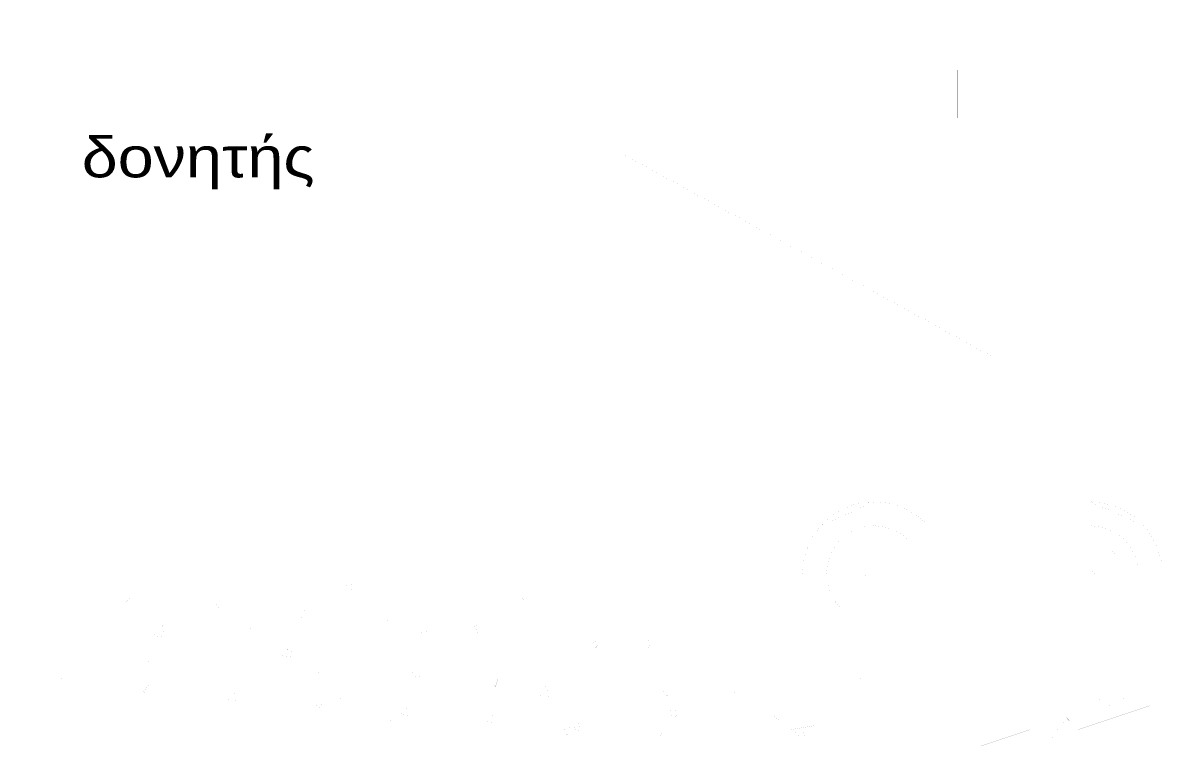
# Model space of a CAD drawing. Header units: millimetres. Extents: x -2171 to 1563, y -1758 to -1505.
# Drawn here: x 1364.482 to 1368.038, y -1612.817 to -1610.583 of the extents above; entities that cross this region are included whole.
import ezdxf

# ---------------------------------------------------------------- set-up
doc = ezdxf.new("R2010")
doc.units = ezdxf.units.MM
doc.linetypes.add('DOT', pattern=[0.025, 0, -0.025])
doc.layers.add('Tablet', color=7, linetype='Continuous', true_color=0x0180ff)
doc.styles.add('S2Arl419_b_1151_161', font='arial.ttf', dxfattribs={"width": 1.15091, "height": 0.041893})

msp = doc.modelspace()

# ---------------------------------------------------------------- linework, layer by layer
at = {"layer": 'Tablet', "color": 7}
for points in [[(1367.2572, -1611.8935, 0.00006, 0.00006, 0), (1367.2572, -1610.881, 0.00006, 0.00006, 0), (1367.3322, -1610.881, 0.00006, 0.00006, 0), (1367.3322, -1610.731, 0.00006, 0.00006, 0), (1367.2947, -1610.731, 0.00006, 0.00006, 0), (1367.2947, -1610.581, 0.00006, 0.00006, 0), (1367.4072, -1610.131, 0.00006, 0.00006, 0), (1367.4822, -1610.131, 0.00006, 0.00006, 0), (1367.5572, -1610.131, 0.00006, 0.00006, 0), (1367.6697, -1610.581, 0.00006, 0.00006, 0), (1367.6697, -1610.731, 0.00006, 0.00006, 0), (1367.6322, -1610.731, 0.00006, 0.00006, 0), (1367.6322, -1610.881, 0.00006, 0.00006, 0), (1367.7072, -1610.881, 0.00006, 0.00006, 0), (1367.7072, -1611.8935, 0.00006, 0.00006, 0)], [(1367.6322, -1610.731, 0.00006, 0.00006, 0), (1367.3322, -1610.731, 0.00006, 0.00006, 0), (1367.3322, -1610.581, 0.00006, 0.00006, 0), (1367.4447, -1610.131, 0.00006, 0.00006, 0)], [(1367.3455, -1610.881, 0.00006, 0.00006, 0), (1367.3455, -1610.731, 0.00006, 0.00006, 0)], [(1367.3697, -1610.881, 0.00006, 0.00006, 0), (1367.3697, -1610.731, 0.00006, 0.00006, 0)], [(1367.4043, -1610.881, 0.00006, 0.00006, 0), (1367.4043, -1610.731, 0.00006, 0.00006, 0)], [(1367.4608, -1610.881, 0.00006, 0.00006, 0), (1367.4608, -1610.731, 0.00006, 0.00006, 0)], [(1367.5947, -1610.881, 0.00006, 0.00006, 0), (1367.5947, -1610.731, 0.00006, 0.00006, 0)], [(1367.6178, -1610.881, 0.00006, 0.00006, 0), (1367.6178, -1610.731, 0.00006, 0.00006, 0)], [(1367.2849, -1612.081, 0.00006, 0.00006, 0), (1367.2849, -1610.881, 0.00006, 0.00006, 0)], [(1367.3322, -1610.881, 0.00006, 0.00006, 0), (1367.3322, -1612.081, 0.00006, 0.00006, 0)], [(1367.6322, -1610.881, 0.00006, 0.00006, 0), (1367.3322, -1610.881, 0.00006, 0.00006, 0)], [(1367.6642, -1610.881, 0.00006, 0.00006, 0), (1367.6642, -1612.081, 0.00006, 0.00006, 0)], [(1366.9947, -1615.231, 0.00006, 0.00006, 0), (1366.9947, -1612.306, 0.00006, 0.00006, 0), (1366.9976, -1612.2767, 0.00006, 0.00006, 0), (1367.0061, -1612.2486, 0.00006, 0.00006, 0), (1367.02, -1612.2227, 0.00006, 0.00006, 0), (1367.0386, -1612.1999, 0.00006, 0.00006, 0), (1367.0613, -1612.1813, 0.00006, 0.00006, 0), (1367.0873, -1612.1674, 0.00006, 0.00006, 0), (1367.1154, -1612.1589, 0.00006, 0.00006, 0), (1367.1447, -1612.156, 0.00006, 0.00006, 0), (1367.1739, -1612.1589, 0.00006, 0.00006, 0), (1367.2021, -1612.1674, 0.00006, 0.00006, 0), (1367.228, -1612.1813, 0.00006, 0.00006, 0), (1367.2508, -1612.1999, 0.00006, 0.00006, 0), (1367.7811, -1612.7303, 0.00006, 0.00006, 0), (1367.8341, -1612.6772, 0.00006, 0.00006, 0), (1367.3038, -1612.1469, 0.00006, 0.00006, 0), (1367.2725, -1612.1208, 0.00006, 0.00006, 0), (1367.237, -1612.1008, 0.00006, 0.00006, 0), (1367.1985, -1612.0875, 0.00006, 0.00006, 0), (1367.1583, -1612.0814, 0.00006, 0.00006, 0), (1367.1176, -1612.0826, 0.00006, 0.00006, 0), (1367.0777, -1612.0912, 0.00006, 0.00006, 0), (1367.0401, -1612.1068, 0.00006, 0.00006, 0), (1367.0059, -1612.1289, 0.00006, 0.00006, 0), (1366.9763, -1612.1568, 0.00006, 0.00006, 0), (1366.9521, -1612.1896, 0.00006, 0.00006, 0), (1366.9343, -1612.2262, 0.00006, 0.00006, 0), (1366.9234, -1612.2654, 0.00006, 0.00006, 0), (1366.9197, -1612.306, 0.00006, 0.00006, 0), (1366.9197, -1615.231, 0.00006, 0.00006, 0)], [(1368.0413, -1612.2669, 0.00006, 0.00006, 0), (1368.0311, -1612.229, 0.00006, 0.00006, 0), (1368.0145, -1612.1935, 0.00006, 0.00006, 0), (1367.992, -1612.1614, 0.00006, 0.00006, 0), (1367.9643, -1612.1336, 0.00006, 0.00006, 0), (1367.9322, -1612.1111, 0.00006, 0.00006, 0), (1367.8966, -1612.0946, 0.00006, 0.00006, 0), (1367.8588, -1612.0844, 0.00006, 0.00006, 0), (1367.8197, -1612.081, 0.00006, 0.00006, 0), (1367.1447, -1612.081, 0.00006, 0.00006, 0)], [(1367.3129, -1612.156, 0.00006, 0.00006, 0), (1367.8197, -1612.156, 0.00006, 0.00006, 0), (1367.8489, -1612.1589, 0.00006, 0.00006, 0), (1367.8771, -1612.1674, 0.00006, 0.00006, 0), (1367.903, -1612.1813, 0.00006, 0.00006, 0), (1367.9258, -1612.1999, 0.00006, 0.00006, 0), (1367.9444, -1612.2227, 0.00006, 0.00006, 0), (1367.9583, -1612.2486, 0.00006, 0.00006, 0), (1367.9668, -1612.2767, 0.00006, 0.00006, 0), (1367.9697, -1612.306, 0.00006, 0.00006, 0), (1367.9697, -1615.231, 0.00006, 0.00006, 0)], [(1367.3322, -1612.1753, 0.00006, 0.00006, 0), (1367.3322, -1612.156, 0.00006, 0.00006, 0)], [(1367.6642, -1612.156, 0.00006, 0.00006, 0), (1367.6642, -1612.5073, 0.00006, 0.00006, 0)], [(1367.2572, -1612.756, 0.00006, 0.00006, 0), (1367.2572, -1612.7367, 0.00006, 0.00006, 0), (1367.5159, -1612.9954, 0.00006, 0.00006, 0), (1367.5689, -1612.9424, 0.00006, 0.00006, 0), (1367.2572, -1612.6306, 0.00006, 0.00006, 0), (1367.2572, -1612.2064, 0.00006, 0.00006, 0), (1367.7072, -1612.6564, 0.00006, 0.00006, 0), (1367.7072, -1612.756, 0.00006, 0.00006, 0)], [(1367.2572, -1612.6306, 0.00006, 0.00006, 0), (1367.2572, -1612.2064, 0.00006, 0.00006, 0)], [(1367.2849, -1612.6584, 0.00006, 0.00006, 0), (1367.2849, -1612.2341, 0.00006, 0.00006, 0)], [(1367.3322, -1612.7056, 0.00006, 0.00006, 0), (1367.3322, -1612.2814, 0.00006, 0.00006, 0)], [(1367.6642, -1612.6134, 0.00006, 0.00006, 0), (1367.6642, -1612.756, 0.00006, 0.00006, 0)], [(1366.9197, -1612.756, 0.00006, 0.00006, 0), (1364.4822, -1612.756, 0.00006, 0.00006, 0)], [(1367.2765, -1612.756, 0.00006, 0.00006, 0), (1366.9947, -1612.756, 0.00006, 0.00006, 0)], [(1367.9697, -1612.756, 0.00006, 0.00006, 0), (1367.3826, -1612.756, 0.00006, 0.00006, 0)]]:
    msp.add_lwpolyline(points, format="xyseb", dxfattribs=at)
at = {"layer": 'Tablet', "color": 86}
msp.add_lwpolyline([(1367.5197, -1611.631, 0.000045, 0.000045, 0), (1366.3572, -1610.9935, 0.000045, 0.000045, 0), (1365.9447, -1610.9935, 0.000045, 0.000045, 0)], format="xyseb", dxfattribs=at)
msp.add_lwpolyline([(1367.4634, -1611.631, 0.00000375, 0.00000375, 0), (1367.4638, -1611.6273, 0.00000375, 0.00000375, 0), (1367.4649, -1611.6238, 0.00000375, 0.00000375, 0), (1367.4718, -1611.6154, 0.00000375, 0.00000375, 0), (1367.475, -1611.6137, 0.00000375, 0.00000375, 0), (1367.4785, -1611.6126, 0.00000375, 0.00000375, 0), (1367.4822, -1611.6122, 0.00000375, 0.00000375, 0), (1367.4858, -1611.6126, 0.00000375, 0.00000375, 0), (1367.4894, -1611.6137, 0.00000375, 0.00000375, 0), (1367.4978, -1611.6206, 0.00000375, 0.00000375, 0), (1367.4995, -1611.6238, 0.00000375, 0.00000375, 0), (1367.5006, -1611.6273, 0.00000375, 0.00000375, 0), (1367.5009, -1611.631, 0.00000375, 0.00000375, 0), (1367.5006, -1611.6346, 0.00000375, 0.00000375, 0), (1367.4995, -1611.6382, 0.00000375, 0.00000375, 0), (1367.4926, -1611.6466, 0.00000375, 0.00000375, 0), (1367.4894, -1611.6483, 0.00000375, 0.00000375, 0), (1367.4858, -1611.6494, 0.00000375, 0.00000375, 0), (1367.4822, -1611.6497, 0.00000375, 0.00000375, 0), (1367.4785, -1611.6494, 0.00000375, 0.00000375, 0), (1367.475, -1611.6483, 0.00000375, 0.00000375, 0), (1367.4666, -1611.6414, 0.00000375, 0.00000375, 0), (1367.4649, -1611.6382, 0.00000375, 0.00000375, 0), (1367.4638, -1611.6346, 0.00000375, 0.00000375, 0), (1367.4634, -1611.631, 0.00000375, 0.00000375, 0)], format="xyseb", close=True, dxfattribs=at)
at = {"layer": 'Tablet', "color": 150, "linetype": 'DOT'}
msp.add_lwpolyline([(1364.4822, -1613.431, 0.000075, 0.000075, 0), (1364.4822, -1611.6685, 0.000075, 0.000075, 0)], format="xyseb", dxfattribs=at)
at = {"layer": 'Tablet', "color": 1}
msp.add_lwpolyline([(1370.4822, -1611.8935, 0.00006, 0.00006, 0), (1367.7072, -1611.8935, 0.00006, 0.00006, 0), (1367.7072, -1612.081, 0.00006, 0.00006, 0), (1367.2572, -1612.081, 0.00006, 0.00006, 0), (1367.2572, -1611.8935, 0.00006, 0.00006, 0), (1364.4822, -1611.8935, 0.00006, 0.00006, 0)], format="xyseb", dxfattribs=at)
at = {"layer": 'Tablet', "color": 7}
for points in [[(1366.977, -1612.156, 0.00006, 0.00006, 0), (1364.4822, -1612.156, 0.00006, 0.00006, 0), (1364.4822, -1612.081, 0.00006, 0.00006, 0), (1367.1447, -1612.081, 0.00006, 0.00006, 0)], [(1367.9874, -1612.156, 0.00006, 0.00006, 0), (1370.4822, -1612.156, 0.00006, 0.00006, 0), (1370.4822, -1612.081, 0.00006, 0.00006, 0), (1367.8197, -1612.081, 0.00006, 0.00006, 0)], [(1367.3129, -1612.156, 0.00006, 0.00006, 0), (1367.7072, -1612.156, 0.00006, 0.00006, 0), (1367.7072, -1612.5503, 0.00006, 0.00006, 0)], [(1364.7193, -1612.2005, 0.0000045, 0.0000045, 0), (1364.7198, -1612.1961, 0.0000045, 0.0000045, 0), (1364.721, -1612.1918, 0.0000045, 0.0000045, 0), (1364.7231, -1612.188, 0.0000045, 0.0000045, 0), (1364.7259, -1612.1845, 0.0000045, 0.0000045, 0), (1364.7293, -1612.1817, 0.0000045, 0.0000045, 0), (1364.7332, -1612.1797, 0.0000045, 0.0000045, 0), (1364.7374, -1612.1784, 0.0000045, 0.0000045, 0), (1364.7418, -1612.178, 0.0000045, 0.0000045, 0), (1364.7462, -1612.1784, 0.0000045, 0.0000045, 0), (1364.7504, -1612.1797, 0.0000045, 0.0000045, 0), (1364.7543, -1612.1817, 0.0000045, 0.0000045, 0), (1364.7577, -1612.1845, 0.0000045, 0.0000045, 0), (1364.7605, -1612.188, 0.0000045, 0.0000045, 0), (1364.7626, -1612.1918, 0.0000045, 0.0000045, 0), (1364.7639, -1612.1961, 0.0000045, 0.0000045, 0), (1364.7643, -1612.2005, 0.0000045, 0.0000045, 0), (1364.7639, -1612.2048, 0.0000045, 0.0000045, 0), (1364.7626, -1612.2091, 0.0000045, 0.0000045, 0), (1364.7605, -1612.213, 0.0000045, 0.0000045, 0), (1364.7577, -1612.2164, 0.0000045, 0.0000045, 0), (1364.7543, -1612.2192, 0.0000045, 0.0000045, 0), (1364.7504, -1612.2212, 0.0000045, 0.0000045, 0), (1364.7462, -1612.2225, 0.0000045, 0.0000045, 0), (1364.7418, -1612.223, 0.0000045, 0.0000045, 0), (1364.7374, -1612.2225, 0.0000045, 0.0000045, 0), (1364.7332, -1612.2212, 0.0000045, 0.0000045, 0), (1364.7293, -1612.2192, 0.0000045, 0.0000045, 0), (1364.7259, -1612.2164, 0.0000045, 0.0000045, 0), (1364.7231, -1612.213, 0.0000045, 0.0000045, 0), (1364.721, -1612.2091, 0.0000045, 0.0000045, 0), (1364.7198, -1612.2048, 0.0000045, 0.0000045, 0), (1364.7193, -1612.2005, 0.0000045, 0.0000045, 0)], [(1365.4693, -1612.2005, 0.0000045, 0.0000045, 0), (1365.4698, -1612.1961, 0.0000045, 0.0000045, 0), (1365.471, -1612.1918, 0.0000045, 0.0000045, 0), (1365.4731, -1612.188, 0.0000045, 0.0000045, 0), (1365.4759, -1612.1845, 0.0000045, 0.0000045, 0), (1365.4793, -1612.1817, 0.0000045, 0.0000045, 0), (1365.4832, -1612.1797, 0.0000045, 0.0000045, 0), (1365.4874, -1612.1784, 0.0000045, 0.0000045, 0), (1365.4918, -1612.178, 0.0000045, 0.0000045, 0), (1365.4962, -1612.1784, 0.0000045, 0.0000045, 0), (1365.5004, -1612.1797, 0.0000045, 0.0000045, 0), (1365.5043, -1612.1817, 0.0000045, 0.0000045, 0), (1365.5077, -1612.1845, 0.0000045, 0.0000045, 0), (1365.5105, -1612.188, 0.0000045, 0.0000045, 0), (1365.5126, -1612.1918, 0.0000045, 0.0000045, 0), (1365.5139, -1612.1961, 0.0000045, 0.0000045, 0), (1365.5143, -1612.2005, 0.0000045, 0.0000045, 0), (1365.5139, -1612.2048, 0.0000045, 0.0000045, 0), (1365.5126, -1612.2091, 0.0000045, 0.0000045, 0), (1365.5105, -1612.213, 0.0000045, 0.0000045, 0), (1365.5077, -1612.2164, 0.0000045, 0.0000045, 0), (1365.5043, -1612.2192, 0.0000045, 0.0000045, 0), (1365.5004, -1612.2212, 0.0000045, 0.0000045, 0), (1365.4962, -1612.2225, 0.0000045, 0.0000045, 0), (1365.4918, -1612.223, 0.0000045, 0.0000045, 0), (1365.4874, -1612.2225, 0.0000045, 0.0000045, 0), (1365.4832, -1612.2212, 0.0000045, 0.0000045, 0), (1365.4793, -1612.2192, 0.0000045, 0.0000045, 0), (1365.4759, -1612.2164, 0.0000045, 0.0000045, 0), (1365.4731, -1612.213, 0.0000045, 0.0000045, 0), (1365.471, -1612.2091, 0.0000045, 0.0000045, 0), (1365.4698, -1612.2048, 0.0000045, 0.0000045, 0), (1365.4693, -1612.2005, 0.0000045, 0.0000045, 0)], [(1366.2568, -1612.2005, 0.0000045, 0.0000045, 0), (1366.2573, -1612.1961, 0.0000045, 0.0000045, 0), (1366.2585, -1612.1918, 0.0000045, 0.0000045, 0), (1366.2606, -1612.188, 0.0000045, 0.0000045, 0), (1366.2634, -1612.1845, 0.0000045, 0.0000045, 0), (1366.2668, -1612.1817, 0.0000045, 0.0000045, 0), (1366.2707, -1612.1797, 0.0000045, 0.0000045, 0), (1366.2749, -1612.1784, 0.0000045, 0.0000045, 0), (1366.2793, -1612.178, 0.0000045, 0.0000045, 0), (1366.2837, -1612.1784, 0.0000045, 0.0000045, 0), (1366.2879, -1612.1797, 0.0000045, 0.0000045, 0), (1366.2918, -1612.1817, 0.0000045, 0.0000045, 0), (1366.2952, -1612.1845, 0.0000045, 0.0000045, 0), (1366.298, -1612.188, 0.0000045, 0.0000045, 0), (1366.3001, -1612.1918, 0.0000045, 0.0000045, 0), (1366.3014, -1612.1961, 0.0000045, 0.0000045, 0), (1366.3018, -1612.2005, 0.0000045, 0.0000045, 0), (1366.3014, -1612.2048, 0.0000045, 0.0000045, 0), (1366.3001, -1612.2091, 0.0000045, 0.0000045, 0), (1366.298, -1612.213, 0.0000045, 0.0000045, 0), (1366.2952, -1612.2164, 0.0000045, 0.0000045, 0), (1366.2918, -1612.2192, 0.0000045, 0.0000045, 0), (1366.2879, -1612.2212, 0.0000045, 0.0000045, 0), (1366.2837, -1612.2225, 0.0000045, 0.0000045, 0), (1366.2793, -1612.223, 0.0000045, 0.0000045, 0), (1366.2749, -1612.2225, 0.0000045, 0.0000045, 0), (1366.2707, -1612.2212, 0.0000045, 0.0000045, 0), (1366.2668, -1612.2192, 0.0000045, 0.0000045, 0), (1366.2634, -1612.2164, 0.0000045, 0.0000045, 0), (1366.2606, -1612.213, 0.0000045, 0.0000045, 0), (1366.2585, -1612.2091, 0.0000045, 0.0000045, 0), (1366.2573, -1612.2048, 0.0000045, 0.0000045, 0), (1366.2568, -1612.2005, 0.0000045, 0.0000045, 0)], [(1367.0622, -1612.2685, 0.000009, 0.000009, 0), (1367.063, -1612.2597, 0.000009, 0.000009, 0), (1367.0656, -1612.2513, 0.000009, 0.000009, 0), (1367.0698, -1612.2435, 0.000009, 0.000009, 0), (1367.0754, -1612.2367, 0.000009, 0.000009, 0), (1367.0822, -1612.2311, 0.000009, 0.000009, 0), (1367.09, -1612.2269, 0.000009, 0.000009, 0), (1367.0984, -1612.2244, 0.000009, 0.000009, 0), (1367.1072, -1612.2235, 0.000009, 0.000009, 0), (1367.116, -1612.2244, 0.000009, 0.000009, 0), (1367.1244, -1612.2269, 0.000009, 0.000009, 0), (1367.1322, -1612.2311, 0.000009, 0.000009, 0), (1367.139, -1612.2367, 0.000009, 0.000009, 0), (1367.1446, -1612.2435, 0.000009, 0.000009, 0), (1367.1488, -1612.2513, 0.000009, 0.000009, 0), (1367.1513, -1612.2597, 0.000009, 0.000009, 0), (1367.1522, -1612.2685, 0.000009, 0.000009, 0), (1367.1513, -1612.2773, 0.000009, 0.000009, 0), (1367.1488, -1612.2857, 0.000009, 0.000009, 0), (1367.1446, -1612.2935, 0.000009, 0.000009, 0), (1367.139, -1612.3003, 0.000009, 0.000009, 0), (1367.1322, -1612.3059, 0.000009, 0.000009, 0), (1367.1244, -1612.3101, 0.000009, 0.000009, 0), (1367.116, -1612.3126, 0.000009, 0.000009, 0), (1367.1072, -1612.3135, 0.000009, 0.000009, 0), (1367.0984, -1612.3126, 0.000009, 0.000009, 0), (1367.09, -1612.3101, 0.000009, 0.000009, 0), (1367.0822, -1612.3059, 0.000009, 0.000009, 0), (1367.0754, -1612.3003, 0.000009, 0.000009, 0), (1367.0698, -1612.2935, 0.000009, 0.000009, 0), (1367.0656, -1612.2857, 0.000009, 0.000009, 0), (1367.063, -1612.2773, 0.000009, 0.000009, 0), (1367.0622, -1612.2685, 0.000009, 0.000009, 0)], [(1367.8122, -1612.2685, 0.000009, 0.000009, 0), (1367.813, -1612.2597, 0.000009, 0.000009, 0), (1367.8156, -1612.2513, 0.000009, 0.000009, 0), (1367.8198, -1612.2435, 0.000009, 0.000009, 0), (1367.8254, -1612.2367, 0.000009, 0.000009, 0), (1367.8322, -1612.2311, 0.000009, 0.000009, 0), (1367.84, -1612.2269, 0.000009, 0.000009, 0), (1367.8484, -1612.2244, 0.000009, 0.000009, 0), (1367.8572, -1612.2235, 0.000009, 0.000009, 0), (1367.866, -1612.2244, 0.000009, 0.000009, 0), (1367.8744, -1612.2269, 0.000009, 0.000009, 0), (1367.8822, -1612.2311, 0.000009, 0.000009, 0), (1367.889, -1612.2367, 0.000009, 0.000009, 0), (1367.8946, -1612.2435, 0.000009, 0.000009, 0), (1367.8988, -1612.2513, 0.000009, 0.000009, 0), (1367.9013, -1612.2597, 0.000009, 0.000009, 0), (1367.9022, -1612.2685, 0.000009, 0.000009, 0), (1367.9013, -1612.2773, 0.000009, 0.000009, 0), (1367.8988, -1612.2857, 0.000009, 0.000009, 0), (1367.8946, -1612.2935, 0.000009, 0.000009, 0), (1367.889, -1612.3003, 0.000009, 0.000009, 0), (1367.8822, -1612.3059, 0.000009, 0.000009, 0), (1367.8744, -1612.3101, 0.000009, 0.000009, 0), (1367.866, -1612.3126, 0.000009, 0.000009, 0), (1367.8572, -1612.3135, 0.000009, 0.000009, 0), (1367.8484, -1612.3126, 0.000009, 0.000009, 0), (1367.84, -1612.3101, 0.000009, 0.000009, 0), (1367.8322, -1612.3059, 0.000009, 0.000009, 0), (1367.8254, -1612.3003, 0.000009, 0.000009, 0), (1367.8198, -1612.2935, 0.000009, 0.000009, 0), (1367.8156, -1612.2857, 0.000009, 0.000009, 0), (1367.813, -1612.2773, 0.000009, 0.000009, 0), (1367.8122, -1612.2685, 0.000009, 0.000009, 0)], [(1366.9947, -1612.4742, 0.00006, 0.00006, 0), (1367.5159, -1612.9954, 0.00006, 0.00006, 0), (1367.5689, -1612.9424, 0.00006, 0.00006, 0), (1367.0386, -1612.4121, 0.00006, 0.00006, 0), (1367.0233, -1612.3942, 0.00006, 0.00006, 0), (1367.011, -1612.3741, 0.00006, 0.00006, 0), (1367.002, -1612.3523, 0.00006, 0.00006, 0), (1366.9965, -1612.3295, 0.00006, 0.00006, 0), (1366.9947, -1612.306, 0.00006, 0.00006, 0), (1366.9947, -1612.4742, 0.00006, 0.00006, 0)], [(1367.0349, -1612.6726, 0.000009, 0.000009, 0), (1367.0358, -1612.6638, 0.000009, 0.000009, 0), (1367.0384, -1612.6554, 0.000009, 0.000009, 0), (1367.0425, -1612.6476, 0.000009, 0.000009, 0), (1367.0481, -1612.6408, 0.000009, 0.000009, 0), (1367.0549, -1612.6352, 0.000009, 0.000009, 0), (1367.0627, -1612.631, 0.000009, 0.000009, 0), (1367.0711, -1612.6285, 0.000009, 0.000009, 0), (1367.0799, -1612.6276, 0.000009, 0.000009, 0), (1367.0887, -1612.6285, 0.000009, 0.000009, 0), (1367.0971, -1612.631, 0.000009, 0.000009, 0), (1367.1049, -1612.6352, 0.000009, 0.000009, 0), (1367.1117, -1612.6408, 0.000009, 0.000009, 0), (1367.1173, -1612.6476, 0.000009, 0.000009, 0), (1367.1215, -1612.6554, 0.000009, 0.000009, 0), (1367.1241, -1612.6638, 0.000009, 0.000009, 0), (1367.1249, -1612.6726, 0.000009, 0.000009, 0), (1367.1241, -1612.6814, 0.000009, 0.000009, 0), (1367.1215, -1612.6898, 0.000009, 0.000009, 0), (1367.1173, -1612.6976, 0.000009, 0.000009, 0), (1367.1117, -1612.7044, 0.000009, 0.000009, 0), (1367.1049, -1612.71, 0.000009, 0.000009, 0), (1367.0971, -1612.7142, 0.000009, 0.000009, 0), (1367.0887, -1612.7167, 0.000009, 0.000009, 0), (1367.0799, -1612.7176, 0.000009, 0.000009, 0), (1367.0711, -1612.7167, 0.000009, 0.000009, 0), (1367.0627, -1612.7142, 0.000009, 0.000009, 0), (1367.0549, -1612.71, 0.000009, 0.000009, 0), (1367.0481, -1612.7044, 0.000009, 0.000009, 0), (1367.0425, -1612.6976, 0.000009, 0.000009, 0), (1367.0384, -1612.6898, 0.000009, 0.000009, 0), (1367.0358, -1612.6814, 0.000009, 0.000009, 0), (1367.0349, -1612.6726, 0.000009, 0.000009, 0)], [(1367.8394, -1612.6726, 0.000009, 0.000009, 0), (1367.8403, -1612.6638, 0.000009, 0.000009, 0), (1367.8429, -1612.6554, 0.000009, 0.000009, 0), (1367.847, -1612.6476, 0.000009, 0.000009, 0), (1367.8526, -1612.6408, 0.000009, 0.000009, 0), (1367.8594, -1612.6352, 0.000009, 0.000009, 0), (1367.8672, -1612.631, 0.000009, 0.000009, 0), (1367.8757, -1612.6285, 0.000009, 0.000009, 0), (1367.8844, -1612.6276, 0.000009, 0.000009, 0), (1367.8932, -1612.6285, 0.000009, 0.000009, 0), (1367.9017, -1612.631, 0.000009, 0.000009, 0), (1367.9094, -1612.6352, 0.000009, 0.000009, 0), (1367.9163, -1612.6408, 0.000009, 0.000009, 0), (1367.9219, -1612.6476, 0.000009, 0.000009, 0), (1367.926, -1612.6554, 0.000009, 0.000009, 0), (1367.9286, -1612.6638, 0.000009, 0.000009, 0), (1367.9294, -1612.6726, 0.000009, 0.000009, 0), (1367.9286, -1612.6814, 0.000009, 0.000009, 0), (1367.926, -1612.6898, 0.000009, 0.000009, 0), (1367.9219, -1612.6976, 0.000009, 0.000009, 0), (1367.9163, -1612.7044, 0.000009, 0.000009, 0), (1367.9094, -1612.71, 0.000009, 0.000009, 0), (1367.9017, -1612.7142, 0.000009, 0.000009, 0), (1367.8932, -1612.7167, 0.000009, 0.000009, 0), (1367.8844, -1612.7176, 0.000009, 0.000009, 0), (1367.8757, -1612.7167, 0.000009, 0.000009, 0), (1367.8672, -1612.7142, 0.000009, 0.000009, 0), (1367.8594, -1612.71, 0.000009, 0.000009, 0), (1367.8526, -1612.7044, 0.000009, 0.000009, 0), (1367.847, -1612.6976, 0.000009, 0.000009, 0), (1367.8429, -1612.6898, 0.000009, 0.000009, 0), (1367.8403, -1612.6814, 0.000009, 0.000009, 0), (1367.8394, -1612.6726, 0.000009, 0.000009, 0)], [(1364.7193, -1612.7115, 0.0000045, 0.0000045, 0), (1364.7198, -1612.7159, 0.0000045, 0.0000045, 0), (1364.721, -1612.7201, 0.0000045, 0.0000045, 0), (1364.7231, -1612.724, 0.0000045, 0.0000045, 0), (1364.7259, -1612.7274, 0.0000045, 0.0000045, 0), (1364.7293, -1612.7302, 0.0000045, 0.0000045, 0), (1364.7332, -1612.7323, 0.0000045, 0.0000045, 0), (1364.7374, -1612.7336, 0.0000045, 0.0000045, 0), (1364.7418, -1612.734, 0.0000045, 0.0000045, 0), (1364.7462, -1612.7336, 0.0000045, 0.0000045, 0), (1364.7504, -1612.7323, 0.0000045, 0.0000045, 0), (1364.7543, -1612.7302, 0.0000045, 0.0000045, 0), (1364.7577, -1612.7274, 0.0000045, 0.0000045, 0), (1364.7605, -1612.724, 0.0000045, 0.0000045, 0), (1364.7626, -1612.7201, 0.0000045, 0.0000045, 0), (1364.7639, -1612.7159, 0.0000045, 0.0000045, 0), (1364.7643, -1612.7115, 0.0000045, 0.0000045, 0), (1364.7639, -1612.7071, 0.0000045, 0.0000045, 0), (1364.7626, -1612.7029, 0.0000045, 0.0000045, 0), (1364.7605, -1612.699, 0.0000045, 0.0000045, 0), (1364.7577, -1612.6956, 0.0000045, 0.0000045, 0), (1364.7543, -1612.6928, 0.0000045, 0.0000045, 0), (1364.7504, -1612.6907, 0.0000045, 0.0000045, 0), (1364.7462, -1612.6895, 0.0000045, 0.0000045, 0), (1364.7418, -1612.689, 0.0000045, 0.0000045, 0), (1364.7374, -1612.6895, 0.0000045, 0.0000045, 0), (1364.7332, -1612.6907, 0.0000045, 0.0000045, 0), (1364.7293, -1612.6928, 0.0000045, 0.0000045, 0), (1364.7259, -1612.6956, 0.0000045, 0.0000045, 0), (1364.7231, -1612.699, 0.0000045, 0.0000045, 0), (1364.721, -1612.7029, 0.0000045, 0.0000045, 0), (1364.7198, -1612.7071, 0.0000045, 0.0000045, 0), (1364.7193, -1612.7115, 0.0000045, 0.0000045, 0)], [(1365.4693, -1612.7115, 0.0000045, 0.0000045, 0), (1365.4698, -1612.7159, 0.0000045, 0.0000045, 0), (1365.471, -1612.7201, 0.0000045, 0.0000045, 0), (1365.4731, -1612.724, 0.0000045, 0.0000045, 0), (1365.4759, -1612.7274, 0.0000045, 0.0000045, 0), (1365.4793, -1612.7302, 0.0000045, 0.0000045, 0), (1365.4832, -1612.7323, 0.0000045, 0.0000045, 0), (1365.4874, -1612.7336, 0.0000045, 0.0000045, 0), (1365.4918, -1612.734, 0.0000045, 0.0000045, 0), (1365.4962, -1612.7336, 0.0000045, 0.0000045, 0), (1365.5004, -1612.7323, 0.0000045, 0.0000045, 0), (1365.5043, -1612.7302, 0.0000045, 0.0000045, 0), (1365.5077, -1612.7274, 0.0000045, 0.0000045, 0), (1365.5105, -1612.724, 0.0000045, 0.0000045, 0), (1365.5126, -1612.7201, 0.0000045, 0.0000045, 0), (1365.5139, -1612.7159, 0.0000045, 0.0000045, 0), (1365.5143, -1612.7115, 0.0000045, 0.0000045, 0), (1365.5139, -1612.7071, 0.0000045, 0.0000045, 0), (1365.5126, -1612.7029, 0.0000045, 0.0000045, 0), (1365.5105, -1612.699, 0.0000045, 0.0000045, 0), (1365.5077, -1612.6956, 0.0000045, 0.0000045, 0), (1365.5043, -1612.6928, 0.0000045, 0.0000045, 0), (1365.5004, -1612.6907, 0.0000045, 0.0000045, 0), (1365.4962, -1612.6895, 0.0000045, 0.0000045, 0), (1365.4918, -1612.689, 0.0000045, 0.0000045, 0), (1365.4874, -1612.6895, 0.0000045, 0.0000045, 0), (1365.4832, -1612.6907, 0.0000045, 0.0000045, 0), (1365.4793, -1612.6928, 0.0000045, 0.0000045, 0), (1365.4759, -1612.6956, 0.0000045, 0.0000045, 0), (1365.4731, -1612.699, 0.0000045, 0.0000045, 0), (1365.471, -1612.7029, 0.0000045, 0.0000045, 0), (1365.4698, -1612.7071, 0.0000045, 0.0000045, 0), (1365.4693, -1612.7115, 0.0000045, 0.0000045, 0)], [(1366.2568, -1612.7115, 0.0000045, 0.0000045, 0), (1366.2573, -1612.7159, 0.0000045, 0.0000045, 0), (1366.2585, -1612.7201, 0.0000045, 0.0000045, 0), (1366.2606, -1612.724, 0.0000045, 0.0000045, 0), (1366.2634, -1612.7274, 0.0000045, 0.0000045, 0), (1366.2668, -1612.7302, 0.0000045, 0.0000045, 0), (1366.2707, -1612.7323, 0.0000045, 0.0000045, 0), (1366.2749, -1612.7336, 0.0000045, 0.0000045, 0), (1366.2793, -1612.734, 0.0000045, 0.0000045, 0), (1366.2837, -1612.7336, 0.0000045, 0.0000045, 0), (1366.2879, -1612.7323, 0.0000045, 0.0000045, 0), (1366.2918, -1612.7302, 0.0000045, 0.0000045, 0), (1366.2952, -1612.7274, 0.0000045, 0.0000045, 0), (1366.298, -1612.724, 0.0000045, 0.0000045, 0), (1366.3001, -1612.7201, 0.0000045, 0.0000045, 0), (1366.3014, -1612.7159, 0.0000045, 0.0000045, 0), (1366.3018, -1612.7115, 0.0000045, 0.0000045, 0), (1366.3014, -1612.7071, 0.0000045, 0.0000045, 0), (1366.3001, -1612.7029, 0.0000045, 0.0000045, 0), (1366.298, -1612.699, 0.0000045, 0.0000045, 0), (1366.2952, -1612.6956, 0.0000045, 0.0000045, 0), (1366.2918, -1612.6928, 0.0000045, 0.0000045, 0), (1366.2879, -1612.6907, 0.0000045, 0.0000045, 0), (1366.2837, -1612.6895, 0.0000045, 0.0000045, 0), (1366.2793, -1612.689, 0.0000045, 0.0000045, 0), (1366.2749, -1612.6895, 0.0000045, 0.0000045, 0), (1366.2707, -1612.6907, 0.0000045, 0.0000045, 0), (1366.2668, -1612.6928, 0.0000045, 0.0000045, 0), (1366.2634, -1612.6956, 0.0000045, 0.0000045, 0), (1366.2606, -1612.699, 0.0000045, 0.0000045, 0), (1366.2585, -1612.7029, 0.0000045, 0.0000045, 0), (1366.2573, -1612.7071, 0.0000045, 0.0000045, 0), (1366.2568, -1612.7115, 0.0000045, 0.0000045, 0)]]:
    msp.add_lwpolyline(points, format="xyseb", close=True, dxfattribs=at)
at = {"layer": 'Tablet', "color": 8}
for points in [[(1368.1947, -1612.681, 0.000045, 0.000045, 0), (1368.0072, -1612.7185, 0.000045, 0.000045, 0), (1367.7822, -1612.7935, 0.000045, 0.000045, 0), (1367.7444, -1612.756, 0.000045, 0.000045, 0), (1367.6923, -1612.831, 0.000045, 0.000045, 0), (1367.6322, -1612.7935, 0.000045, 0.000045, 0), (1367.4072, -1612.8685, 0.000045, 0.000045, 0), (1367.1822, -1612.7185, 0.000045, 0.000045, 0), (1367.1072, -1612.756, 0.000045, 0.000045, 0), (1366.8827, -1612.7935, 0.000045, 0.000045, 0), (1366.7924, -1612.7185, 0.000045, 0.000045, 0), (1366.7024, -1612.681, 0.000045, 0.000045, 0), (1366.7322, -1612.6435, 0.000045, 0.000045, 0), (1366.5072, -1612.5685, 0.000045, 0.000045, 0), (1366.3947, -1612.456, 0.000045, 0.000045, 0), (1366.3197, -1612.381, 0.000045, 0.000045, 0), (1366.1322, -1612.381, 0.000045, 0.000045, 0), (1366.0197, -1612.2685, 0.000045, 0.000045, 0), (1365.7197, -1612.2685, 0.000045, 0.000045, 0), (1365.6072, -1612.231, 0.000045, 0.000045, 0), (1365.3072, -1612.2685, 0.000045, 0.000045, 0), (1365.2697, -1612.2685, 0.000045, 0.000045, 0), (1365.1947, -1612.3435, 0.000045, 0.000045, 0), (1365.0822, -1612.381, 0.000045, 0.000045, 0), (1364.7822, -1612.3435, 0.000045, 0.000045, 0), (1364.7072, -1612.456, 0.000045, 0.000045, 0), (1364.6322, -1612.4935, 0.000045, 0.000045, 0), (1364.4822, -1612.456, 0.000045, 0.000045, 0), (1364.4822, -1613.0185, 0.000045, 0.000045, 0)], [(1365.5197, -1612.3345, 0.000045, 0.000045, 0), (1365.4935, -1612.3446, 0.000045, 0.000045, 0)], [(1365.5197, -1612.3345, 0.000045, 0.000045, 0), (1365.5121, -1612.3572, 0.000045, 0.000045, 0)], [(1364.8234, -1612.3723, 0.000045, 0.000045, 0), (1364.8053, -1612.3938, 0.000045, 0.000045, 0)], [(1364.8234, -1612.3722, 0.000045, 0.000045, 0), (1364.8277, -1612.3958, 0.000045, 0.000045, 0)], [(1365.5121, -1612.3572, 0.000045, 0.000045, 0), (1365.4935, -1612.3446, 0.000045, 0.000045, 0)], [(1366.0587, -1612.3646, 0.000045, 0.000045, 0), (1366.0324, -1612.3747, 0.000045, 0.000045, 0)], [(1366.051, -1612.3872, 0.000045, 0.000045, 0), (1366.0324, -1612.3747, 0.000045, 0.000045, 0)], [(1366.0587, -1612.3646, 0.000045, 0.000045, 0), (1366.051, -1612.3872, 0.000045, 0.000045, 0)], [(1364.8277, -1612.3958, 0.000045, 0.000045, 0), (1364.8053, -1612.3938, 0.000045, 0.000045, 0)], [(1365.0924, -1612.3958, 0.000045, 0.000045, 0), (1365.0743, -1612.4173, 0.000045, 0.000045, 0)], [(1365.0924, -1612.3958, 0.000045, 0.000045, 0), (1365.0967, -1612.4193, 0.000045, 0.000045, 0)], [(1365.0967, -1612.4193, 0.000045, 0.000045, 0), (1365.0743, -1612.4173, 0.000045, 0.000045, 0)], [(1365.3613, -1612.4193, 0.000045, 0.000045, 0), (1365.3433, -1612.4409, 0.000045, 0.000045, 0)], [(1365.3657, -1612.4428, 0.000045, 0.000045, 0), (1365.3433, -1612.4409, 0.000045, 0.000045, 0)], [(1365.3614, -1612.4193, 0.000045, 0.000045, 0), (1365.3657, -1612.4428, 0.000045, 0.000045, 0)], [(1365.6303, -1612.4429, 0.000045, 0.000045, 0), (1365.6122, -1612.4644, 0.000045, 0.000045, 0)], [(1365.6303, -1612.4428, 0.000045, 0.000045, 0), (1365.6347, -1612.4664, 0.000045, 0.000045, 0)], [(1364.9201, -1612.4689, 0.000045, 0.000045, 0), (1364.8909, -1612.4993, 0.000045, 0.000045, 0)], [(1364.9201, -1612.4689, 0.000045, 0.000045, 0), (1364.9242, -1612.5045, 0.000045, 0.000045, 0)], [(1365.2046, -1612.4555, 0.000045, 0.000045, 0), (1365.1784, -1612.4656, 0.000045, 0.000045, 0)], [(1365.197, -1612.4782, 0.000045, 0.000045, 0), (1365.1784, -1612.4656, 0.000045, 0.000045, 0)], [(1365.2046, -1612.4555, 0.000045, 0.000045, 0), (1365.197, -1612.4781, 0.000045, 0.000045, 0)], [(1365.6347, -1612.4664, 0.000045, 0.000045, 0), (1365.6122, -1612.4644, 0.000045, 0.000045, 0)], [(1365.8993, -1612.4664, 0.000045, 0.000045, 0), (1365.8812, -1612.4879, 0.000045, 0.000045, 0)], [(1365.8993, -1612.4664, 0.000045, 0.000045, 0), (1365.9036, -1612.4899, 0.000045, 0.000045, 0)], [(1364.9242, -1612.5045, 0.000045, 0.000045, 0), (1364.8909, -1612.4993, 0.000045, 0.000045, 0)], [(1365.7436, -1612.4855, 0.000045, 0.000045, 0), (1365.7173, -1612.4956, 0.000045, 0.000045, 0)], [(1365.736, -1612.5082, 0.000045, 0.000045, 0), (1365.7173, -1612.4956, 0.000045, 0.000045, 0)], [(1365.7436, -1612.4855, 0.000045, 0.000045, 0), (1365.736, -1612.5082, 0.000045, 0.000045, 0)], [(1365.9036, -1612.4899, 0.000045, 0.000045, 0), (1365.8812, -1612.4879, 0.000045, 0.000045, 0)], [(1366.1683, -1612.4899, 0.000045, 0.000045, 0), (1366.1502, -1612.5115, 0.000045, 0.000045, 0)], [(1366.1726, -1612.5134, 0.000045, 0.000045, 0), (1366.1502, -1612.5115, 0.000045, 0.000045, 0)], [(1366.1683, -1612.4899, 0.000045, 0.000045, 0), (1366.1726, -1612.5134, 0.000045, 0.000045, 0)], [(1366.2825, -1612.5156, 0.000045, 0.000045, 0), (1366.2562, -1612.5256, 0.000045, 0.000045, 0)], [(1366.2825, -1612.5156, 0.000045, 0.000045, 0), (1366.2749, -1612.5382, 0.000045, 0.000045, 0)], [(1366.4372, -1612.5134, 0.000045, 0.000045, 0), (1366.4192, -1612.535, 0.000045, 0.000045, 0)], [(1366.4372, -1612.5134, 0.000045, 0.000045, 0), (1366.4416, -1612.5369, 0.000045, 0.000045, 0)], [(1365.3203, -1612.5309, 0.000045, 0.000045, 0), (1365.2911, -1612.5614, 0.000045, 0.000045, 0)], [(1365.3203, -1612.5309, 0.000045, 0.000045, 0), (1365.3244, -1612.5665, 0.000045, 0.000045, 0)], [(1366.2749, -1612.5382, 0.000045, 0.000045, 0), (1366.2562, -1612.5256, 0.000045, 0.000045, 0)], [(1366.4416, -1612.537, 0.000045, 0.000045, 0), (1366.4192, -1612.535, 0.000045, 0.000045, 0)], [(1364.8896, -1612.5764, 0.000045, 0.000045, 0), (1364.8633, -1612.5865, 0.000045, 0.000045, 0)], [(1364.882, -1612.5991, 0.000045, 0.000045, 0), (1364.8633, -1612.5865, 0.000045, 0.000045, 0)], [(1364.8896, -1612.5764, 0.000045, 0.000045, 0), (1364.882, -1612.5991, 0.000045, 0.000045, 0)], [(1365.3244, -1612.5665, 0.000045, 0.000045, 0), (1365.2911, -1612.5614, 0.000045, 0.000045, 0)], [(1365.4285, -1612.6065, 0.000045, 0.000045, 0), (1365.4022, -1612.6166, 0.000045, 0.000045, 0)], [(1365.4209, -1612.6291, 0.000045, 0.000045, 0), (1365.4022, -1612.6166, 0.000045, 0.000045, 0)], [(1365.4285, -1612.6065, 0.000045, 0.000045, 0), (1365.4209, -1612.6291, 0.000045, 0.000045, 0)], [(1365.7205, -1612.593, 0.000045, 0.000045, 0), (1365.6913, -1612.6234, 0.000045, 0.000045, 0)], [(1365.7247, -1612.6286, 0.000045, 0.000045, 0), (1365.6913, -1612.6234, 0.000045, 0.000045, 0)], [(1365.7205, -1612.593, 0.000045, 0.000045, 0), (1365.7247, -1612.6286, 0.000045, 0.000045, 0)], [(1364.6065, -1612.6308, 0.000045, 0.000045, 0), (1364.5884, -1612.6523, 0.000045, 0.000045, 0)], [(1364.6108, -1612.6543, 0.000045, 0.000045, 0), (1364.5884, -1612.6523, 0.000045, 0.000045, 0)], [(1364.6065, -1612.6308, 0.000045, 0.000045, 0), (1364.6108, -1612.6543, 0.000045, 0.000045, 0)], [(1364.8754, -1612.6543, 0.000045, 0.000045, 0), (1364.8574, -1612.6759, 0.000045, 0.000045, 0)], [(1364.8754, -1612.6543, 0.000045, 0.000045, 0), (1364.8798, -1612.6778, 0.000045, 0.000045, 0)], [(1365.9674, -1612.6365, 0.000045, 0.000045, 0), (1365.9412, -1612.6466, 0.000045, 0.000045, 0)], [(1365.9598, -1612.6592, 0.000045, 0.000045, 0), (1365.9412, -1612.6466, 0.000045, 0.000045, 0)], [(1365.9674, -1612.6365, 0.000045, 0.000045, 0), (1365.9598, -1612.6592, 0.000045, 0.000045, 0)], [(1366.1207, -1612.6551, 0.000045, 0.000045, 0), (1366.0915, -1612.6855, 0.000045, 0.000045, 0)], [(1366.1207, -1612.6551, 0.000045, 0.000045, 0), (1366.1249, -1612.6907, 0.000045, 0.000045, 0)], [(1364.8798, -1612.6778, 0.000045, 0.000045, 0), (1364.8574, -1612.6759, 0.000045, 0.000045, 0)], [(1365.1444, -1612.6779, 0.000045, 0.000045, 0), (1365.1263, -1612.6994, 0.000045, 0.000045, 0)], [(1365.1444, -1612.6779, 0.000045, 0.000045, 0), (1365.1487, -1612.7014, 0.000045, 0.000045, 0)], [(1366.1249, -1612.6907, 0.000045, 0.000045, 0), (1366.0915, -1612.6855, 0.000045, 0.000045, 0)], [(1366.5063, -1612.6665, 0.000045, 0.000045, 0), (1366.4801, -1612.6766, 0.000045, 0.000045, 0)], [(1366.4987, -1612.6892, 0.000045, 0.000045, 0), (1366.4801, -1612.6766, 0.000045, 0.000045, 0)], [(1366.5063, -1612.6665, 0.000045, 0.000045, 0), (1366.4987, -1612.6892, 0.000045, 0.000045, 0)], [(1364.5745, -1612.6974, 0.000045, 0.000045, 0), (1364.5482, -1612.7075, 0.000045, 0.000045, 0)], [(1364.5669, -1612.72, 0.000045, 0.000045, 0), (1364.5482, -1612.7075, 0.000045, 0.000045, 0)], [(1364.5745, -1612.6974, 0.000045, 0.000045, 0), (1364.5669, -1612.72, 0.000045, 0.000045, 0)], [(1365.1134, -1612.7274, 0.000045, 0.000045, 0), (1365.0871, -1612.7375, 0.000045, 0.000045, 0)], [(1365.1134, -1612.7274, 0.000045, 0.000045, 0), (1365.1058, -1612.7501, 0.000045, 0.000045, 0)], [(1365.1487, -1612.7014, 0.000045, 0.000045, 0), (1365.1263, -1612.6994, 0.000045, 0.000045, 0)], [(1365.4134, -1612.7014, 0.000045, 0.000045, 0), (1365.3953, -1612.7229, 0.000045, 0.000045, 0)], [(1365.4177, -1612.7249, 0.000045, 0.000045, 0), (1365.3953, -1612.7229, 0.000045, 0.000045, 0)], [(1365.4134, -1612.7014, 0.000045, 0.000045, 0), (1365.4177, -1612.7249, 0.000045, 0.000045, 0)], [(1365.6824, -1612.7249, 0.000045, 0.000045, 0), (1365.6643, -1612.7465, 0.000045, 0.000045, 0)], [(1365.6824, -1612.7249, 0.000045, 0.000045, 0), (1365.6867, -1612.7484, 0.000045, 0.000045, 0)], [(1366.5209, -1612.7171, 0.000045, 0.000045, 0), (1366.4917, -1612.7476, 0.000045, 0.000045, 0)], [(1366.5209, -1612.7171, 0.000045, 0.000045, 0), (1366.5251, -1612.7527, 0.000045, 0.000045, 0)], [(1365.1058, -1612.7501, 0.000045, 0.000045, 0), (1365.0871, -1612.7375, 0.000045, 0.000045, 0)], [(1365.6523, -1612.7575, 0.000045, 0.000045, 0), (1365.6261, -1612.7675, 0.000045, 0.000045, 0)], [(1365.6447, -1612.7801, 0.000045, 0.000045, 0), (1365.6261, -1612.7675, 0.000045, 0.000045, 0)], [(1365.6523, -1612.7574, 0.000045, 0.000045, 0), (1365.6447, -1612.7801, 0.000045, 0.000045, 0)], [(1365.6867, -1612.7484, 0.000045, 0.000045, 0), (1365.6643, -1612.7465, 0.000045, 0.000045, 0)], [(1365.9513, -1612.7485, 0.000045, 0.000045, 0), (1365.9332, -1612.77, 0.000045, 0.000045, 0)], [(1365.9513, -1612.7485, 0.000045, 0.000045, 0), (1365.9557, -1612.772, 0.000045, 0.000045, 0)], [(1366.5251, -1612.7528, 0.000045, 0.000045, 0), (1366.4917, -1612.7476, 0.000045, 0.000045, 0)], [(1365.9557, -1612.772, 0.000045, 0.000045, 0), (1365.9332, -1612.77, 0.000045, 0.000045, 0)], [(1366.1912, -1612.7875, 0.000045, 0.000045, 0), (1366.165, -1612.7976, 0.000045, 0.000045, 0)], [(1366.1836, -1612.8101, 0.000045, 0.000045, 0), (1366.165, -1612.7976, 0.000045, 0.000045, 0)], [(1366.1912, -1612.7875, 0.000045, 0.000045, 0), (1366.1836, -1612.8101, 0.000045, 0.000045, 0)], [(1366.2203, -1612.772, 0.000045, 0.000045, 0), (1366.2022, -1612.7935, 0.000045, 0.000045, 0)], [(1366.2246, -1612.7955, 0.000045, 0.000045, 0), (1366.2022, -1612.7935, 0.000045, 0.000045, 0)], [(1366.2203, -1612.772, 0.000045, 0.000045, 0), (1366.2246, -1612.7955, 0.000045, 0.000045, 0)], [(1366.4893, -1612.7955, 0.000045, 0.000045, 0), (1366.4712, -1612.8171, 0.000045, 0.000045, 0)], [(1366.4893, -1612.7955, 0.000045, 0.000045, 0), (1366.4936, -1612.819, 0.000045, 0.000045, 0)], [(1366.9122, -1612.7886, 0.000045, 0.000045, 0), (1366.892, -1612.8096, 0.000045, 0.000045, 0)], [(1366.9221, -1612.7869, 0.000045, 0.000045, 0), (1366.9253, -1612.8148, 0.000045, 0.000045, 0)], [(1366.4936, -1612.819, 0.000045, 0.000045, 0), (1366.4712, -1612.8171, 0.000045, 0.000045, 0)], [(1366.9253, -1612.8148, 0.000045, 0.000045, 0), (1366.892, -1612.8096, 0.000045, 0.000045, 0)]]:
    msp.add_lwpolyline(points, format="xyseb", dxfattribs=at)

# ---------------------------------------------------------------- texts
at = {"color": 86, "style": 'S2Arl419_b_1151_161', "width": 1.15091}
msp.add_text('δονητής', height=0.12568, dxfattribs=at).set_placement((1364.6666, -1611.0668))

doc.saveas('drawing.dxf')
